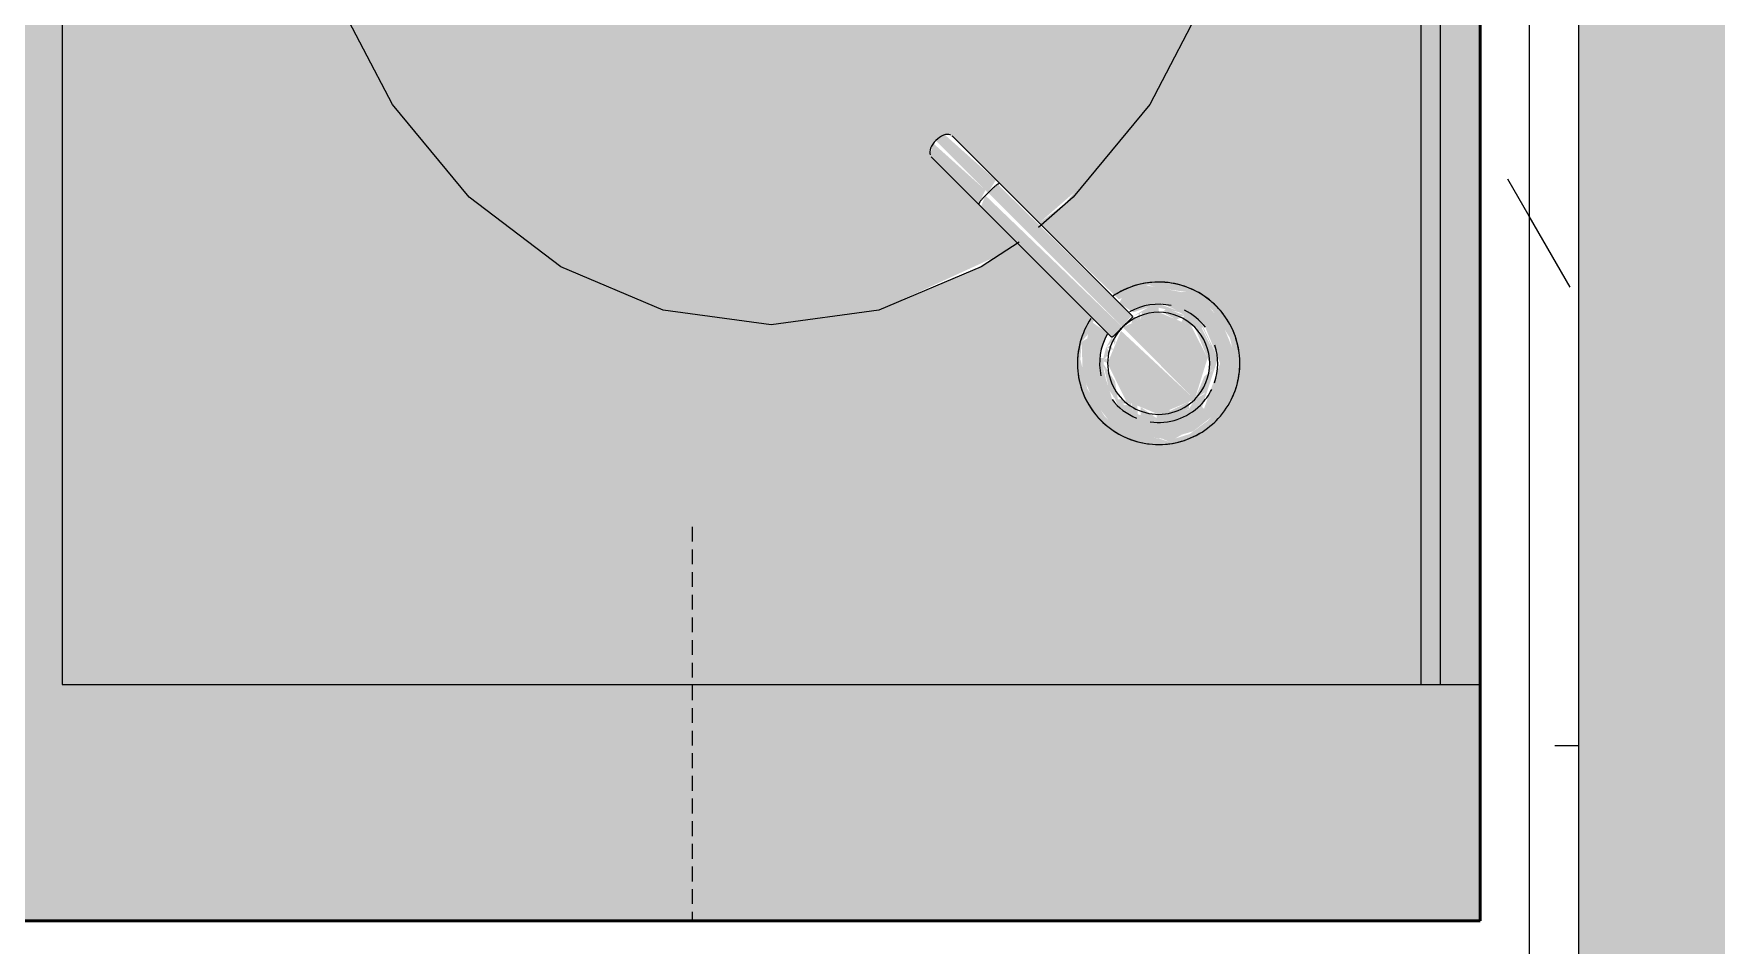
# Model space of a CAD drawing. Header units: inches. Extents: x -4294 to -464, y 9706 to 12475.
# Drawn here: x -2937.69 to -2916.32, y 11450.29 to 11461.86 of the extents above; entities that cross this region are included whole.
import ezdxf

# ---------------------------------------------------------------- set-up
doc = ezdxf.new("R2010")
doc.units = ezdxf.units.IN
doc.header["$MEASUREMENT"] = 0
doc.linetypes.add('Hidden', pattern=[0.28125, 0.1875, -0.09375])
doc.linetypes.add('Hidden 1_8_', pattern=[0.1875, 0.125, -0.0625])
doc.layers.add('A-AREA-PATT-2', color=7, linetype='Continuous', lineweight=9, transparency=1)
for name, color, linetype, lineweight in [('A-DETL-HDLN', 90, 'Hidden 1_8_', 9), ('A-WALL', 113, 'Continuous', 13), ('A-WALL-PATT-5', 111, 'Continuous', 9), ('I-WALL-2', 2, 'Continuous', 50), ('P-SANR-FIXT', 6, 'Continuous', 9), ('P-SANR-FIXT-6', 6, 'Hidden', 9)]:
    doc.layers.add(name, color=color, linetype=linetype, lineweight=lineweight)
pattern_1 = [(0, (0, 0), (38.4, 9.6), [1.584, -27.216, 1.584, -27.216, -153.6]), (0, (0, 0), (38.4, 9.6), [-57.6, 1.584, -56.016, 1.584, -27.216, -67.2]), (0, (0, 0), (38.4, 9.6), [-144, 1.584, -17.616, 1.584, -46.416]), (120, (14.4, 4.8), (-27.513844, 28.4553755), [1.584, -27.216, 1.584, -27.216, -153.6]), (120, (14.4, 4.8), (-27.513844, 28.4553755), [-57.6, 1.584, -56.016, 1.584, -27.216, -67.2]), (120, (14.4, 4.8), (-27.513844, 28.4553755), [-144, 1.584, -17.616, 1.584, -46.416]), (240, (19.2, 24), (-10.886156, -38.0553755), [1.584, -27.216, 1.584, -27.216, -153.6]), (240, (19.2, 24), (-10.886156, -38.0553755), [-57.6, 1.584, -56.016, 1.584, -27.216, -67.2]), (240, (19.2, 24), (-10.886156, -38.0553755), [-144, 1.584, -17.616, 1.584, -46.416])]

# ---------------------------------------------------------------- blocks, each defined once
blk = doc.blocks.new('Plbg-Sink Wall Mounted-UH - Sink-403447-FLOOR PLAN - 1ST FLOOR')
at = {"layer": 'P-SANR-FIXT'}
h = blk.add_hatch(color=256, dxfattribs=at)
h.paths.add_polyline_path([(12, -6.724), (12, -0.75), (-12, -0.75), (-12, -18), (12, -18), (12, -16)], flags=0)
h.paths.add_polyline_path([(12, 0), (-12, 0), (-12, -0.5), (12, -0.5)], flags=0)
h.paths.add_polyline_path([(8.922, -3.943), (8.878, -4.08), (8.816, -4.537), (8.597, -4.766), (8.247, -4.986), (7.873, -5.074), (7.648, -5.056), (7.551, -4.974), (7.372, -4.9), (7.331, -4.934), (6.371, -5.897), (6.714, -6.363), (7.25, -7.631), (7.437, -9), (7.25, -10.369), (6.701, -11.668), (5.815, -12.835), (4.638, -13.808), (3.228, -14.541), (1.657, -14.996), (0.003, -15.15), (-1.651, -14.996), (-3.222, -14.541), (-4.632, -13.808), (-5.809, -12.835), (-6.695, -11.668), (-7.244, -10.369), (-7.431, -9), (-7.244, -7.631), (-6.695, -6.332), (-5.809, -5.165), (-4.632, -4.192), (-3.222, -3.459), (-1.651, -3.004), (-0.377, -2.85), (-0.377, -1.055), (-0.916, -1.055), (-0.916, -0.758), (0.952, -0.76), (0.916, -1.055), (0.377, -1.055), (0.377, -2.885), (1.657, -3.004), (3.228, -3.459), (4.638, -4.192), (5.898, -5.274), (6.143, -5.597), (7.113, -4.585), (7.021, -4.413), (6.968, -4.27), (6.926, -4.218), (6.97, -4.08), (7.032, -3.623), (7.251, -3.395), (7.601, -3.175), (7.975, -3.087), (8.226, -3.152), (8.242, -3.181), (8.476, -3.261), (8.68, -3.403), (8.653, -3.456), (8.823, -3.688), (8.888, -3.9)], flags=0)
for points in [[(12, -0.5), (-12, -0.5), (-12, -0.75), (12, -0.75)], [(8.653, -3.351), (8.2, -3.104), (7.886, -3.08), (7.403, -3.279), (7.099, -3.528), (7.01, -3.654), (7.021, -3.786), (6.936, -4.229), (7.022, -4.425), (7.077, -4.54), (7.163, -4.581), (7.276, -4.401), (7.158, -4.044), (7.417, -3.509), (7.924, -3.299), (8.5, -3.504), (8.601, -3.403)], [(8.382, -3.622), (7.858, -3.459), (7.447, -3.667), (7.276, -4.08), (7.465, -4.539), (8.277, -3.727)], [(8.572, -4.08), (8.382, -3.622), (7.511, -4.558), (7.924, -4.729), (8.401, -4.494), (8.56, -4.11)], [(7.464, -4.54), (7.319, -4.425), (5.651, -6.124), (5.758, -6.246), (7.419, -4.585)], [(7.592, -4.673), (7.464, -4.54), (5.793, -6.28), (5.934, -6.335), (7.579, -4.685)], [(5.758, -6.246), (5.6, -6.148), (5.023, -6.794), (5.096, -6.909), (5.725, -6.28)], [(5.898, -6.363), (5.725, -6.28), (5.132, -6.941), (5.279, -6.981), (5.897, -6.363)]]:
    blk.add_hatch(color=256, dxfattribs=at).paths.add_polyline_path(points, flags=0)
h = blk.add_hatch(color=256, dxfattribs=at)
h.paths.add_polyline_path([(7.437, -9), (7.25, -7.631), (6.584, -6.178), (6.371, -5.897), (5.247, -6.987), (5.096, -6.909), (5.017, -6.757), (5.064, -6.684), (6.143, -5.597), (5.641, -5.021), (4.638, -4.192), (3.228, -3.459), (1.657, -3.004), (0.377, -2.885), (0.326, -7.478), (-0.364, -7.458), (-0.377, -2.885), (-1.651, -3.004), (-3.222, -3.459), (-4.632, -4.192), (-5.809, -5.165), (-6.695, -6.332), (-7.244, -7.631), (-7.431, -9), (-7.244, -10.369), (-6.695, -11.668), (-5.809, -12.835), (-4.632, -13.808), (-3.222, -14.541), (-1.651, -14.996), (0.003, -15.15), (1.657, -14.996), (3.228, -14.541), (4.638, -13.808), (5.815, -12.835), (6.701, -11.668), (7.25, -10.369)], flags=0)
h.paths.add_polyline_path([(0.326, -7.829), (0.326, -9.065), (0.266, -9.193), (0.266, -9.468), (0.098, -9.623), (0.073, -9.685), (-0.097, -9.682), (-0.119, -9.545), (-0.266, -9.468), (-0.266, -9.122), (-0.326, -9.065), (-0.326, -7.592), (-0.188, -7.558), (0.326, -7.597), (0.326, -7.818)], flags=0)
h = blk.add_hatch(color=256, dxfattribs=at)
h.paths.add_polyline_path([(7.313, -3.754), (7.418, -3.622), (7.37, -3.744)], flags=0)
h.paths.add_polyline_path([(8.476, -3.528), (7.858, -3.326), (7.356, -3.566), (7.156, -4.113), (7.331, -4.413), (7.417, -4.423), (7.276, -4.08), (7.218, -4.08), (7.276, -3.816), (7.313, -3.754), (7.396, -3.789), (7.465, -3.622), (7.924, -3.432), (8.025, -3.432), (8.002, -3.393), (8.312, -3.5), (8.382, -3.622)], flags=0)
h.paths.add_polyline_path([(7.712, -3.416), (7.531, -3.572), (7.465, -3.526), (7.661, -3.432)], flags=0)
h.paths.add_polyline_path([(7.259, -4.287), (7.276, -4.159), (7.308, -4.217), (7.276, -4.263)], flags=0)
h.paths.add_polyline_path([(7.37, -4.31), (7.331, -4.413), (7.276, -4.291), (7.351, -4.306)], flags=0)
h = blk.add_hatch(color=256, dxfattribs=at)
h.paths.add_polyline_path([(8.382, -3.622), (8.288, -3.487), (8.004, -3.395), (8.091, -3.501), (8.277, -3.578)], flags=0)
h.paths.add_polyline_path([(7.417, -3.566), (7.313, -3.754), (7.418, -3.736), (7.417, -3.574)], flags=0)
h.paths.add_polyline_path([(7.712, -3.416), (7.424, -3.56), (7.465, -3.568), (7.619, -3.528), (7.699, -3.432)], flags=0)
h.paths.add_polyline_path([(7.37, -3.851), (7.313, -3.754), (7.229, -3.985), (7.276, -4.03), (7.361, -3.873)], flags=0)
h.paths.add_polyline_path([(7.259, -4.287), (7.323, -4.195), (7.224, -4.147), (7.25, -4.254)], flags=0)
h.paths.add_polyline_path([(7.37, -4.31), (7.276, -4.316), (7.351, -4.362)], flags=0)
h = blk.add_hatch(color=256, dxfattribs=at)
h.paths.add_polyline_path([(8.922, -3.943), (8.83, -3.788), (8.786, -3.641), (8.601, -3.403), (8.476, -3.528), (8.68, -4.141), (8.424, -4.655), (7.858, -4.834), (7.536, -4.729), (7.408, -4.918), (7.511, -4.969), (7.609, -4.986), (7.648, -5.056), (8.076, -5.045), (8.396, -4.912), (8.749, -4.633), (8.838, -4.507), (8.855, -4.272), (8.88, -4.036)], flags=0)
h.paths.add_polyline_path([(8.765, -3.57), (8.653, -3.351), (8.601, -3.403), (8.723, -3.528)], flags=0)
h = blk.add_hatch(color=256, dxfattribs=at)
h.paths.add_polyline_path([(8.43, -4.424), (8.534, -4.406), (8.436, -4.539), (8.43, -4.434)], flags=0)
h.paths.add_polyline_path([(7.892, -4.789), (7.924, -4.729), (7.858, -4.745), (7.886, -4.781)], flags=0)
h.paths.add_polyline_path([(7.717, -4.746), (7.757, -4.66), (7.704, -4.681), (7.714, -4.729)], flags=0)
h.paths.add_polyline_path([(8.705, -4.08), (8.476, -3.528), (8.386, -3.624), (8.509, -3.698), (8.572, -3.857), (8.517, -3.948), (8.56, -4.11), (8.614, -4.103), (8.639, -4.117), (8.572, -4.344), (8.46, -4.351), (8.382, -4.539), (8.382, -4.587), (8.382, -4.635), (8.215, -4.729), (8.001, -4.778), (7.857, -4.781), (7.858, -4.834), (7.935, -4.857), (8.5, -4.576), (8.68, -4.141)], flags=0)
h.paths.add_polyline_path([(7.695, -4.634), (7.551, -4.624), (7.643, -4.654), (7.692, -4.635)], flags=0)
h = blk.add_hatch(color=256, dxfattribs=at)
h.paths.add_polyline_path([(8.642, -4.074), (8.477, -4.31), (8.604, -4.31), (8.642, -4.08)], flags=0)
h.paths.add_polyline_path([(8.578, -3.848), (8.5, -3.693), (8.414, -3.698), (8.527, -3.933), (8.572, -3.857)], flags=0)
h.paths.add_polyline_path([(8.534, -4.406), (8.43, -4.434), (8.467, -4.534), (8.5, -4.471)], flags=0)
h.paths.add_polyline_path([(8.439, -4.588), (8.153, -4.634), (7.924, -4.786), (8.268, -4.707), (8.435, -4.591)], flags=0)
h.paths.add_polyline_path([(7.892, -4.789), (7.787, -4.697), (7.717, -4.746), (7.882, -4.787)], flags=0)
h.paths.add_polyline_path([(7.717, -4.746), (7.643, -4.654), (7.592, -4.673), (7.692, -4.731)], flags=0)
for p, q in [((12, -0.5), (12, 0)), ((12, -0.5), (-12, -0.5)), ((12, -0.75), (12, -0.5)), ((-12, -0.75), (12, -0.75)), ((12, -18), (12, -0.75)), ((7.325, -4.414), (5.641, -6.098)), ((5.906, -6.363), (7.59, -4.679)), ((5.641, -6.098), (5.036, -6.703)), ((5.302, -6.968), (5.906, -6.363)), ((-12, -18), (12, -18))]:
    blk.add_line(p, q, dxfattribs=at)
at = {"layer": 'P-SANR-FIXT', "flags": 128}
for points in [[(0.365, -2.857), (1.657, -3.004), (3.228, -3.459), (4.638, -4.192), (5.815, -5.165), (6.202, -5.607)], [(8.653, -3.351), (8.623, -3.323), (8.593, -3.295), (8.561, -3.269), (8.528, -3.244), (8.494, -3.221), (8.459, -3.199), (8.423, -3.178), (8.387, -3.159), (8.35, -3.141), (8.312, -3.125), (8.273, -3.11), (8.234, -3.097), (8.194, -3.085), (8.154, -3.075), (8.114, -3.067), (8.073, -3.06), (8.032, -3.055), (7.991, -3.051), (7.95, -3.049), (7.909, -3.049), (7.868, -3.051), (7.827, -3.054), (7.786, -3.058), (7.745, -3.065), (7.704, -3.073), (7.664, -3.082), (7.625, -3.094), (7.585, -3.106), (7.547, -3.121), (7.509, -3.136), (7.471, -3.154), (7.434, -3.173), (7.399, -3.193), (7.363, -3.215), (7.329, -3.238), (7.296, -3.262), (7.264, -3.288), (7.233, -3.315), (7.203, -3.343), (7.174, -3.373), (7.146, -3.403), (7.12, -3.435), (7.094, -3.468), (7.071, -3.501), (7.048, -3.536), (7.027, -3.571), (7.007, -3.608), (6.989, -3.645), (6.973, -3.682), (6.957, -3.721), (6.944, -3.76), (6.932, -3.799), (6.921, -3.839), (6.912, -3.879), (6.905, -3.92), (6.9, -3.961), (6.896, -4.002), (6.893, -4.043), (6.893, -4.084), (6.894, -4.126), (6.896, -4.167), (6.901, -4.208), (6.906, -4.249), (6.914, -4.289), (6.923, -4.329), (6.934, -4.369), (6.946, -4.408), (6.96, -4.447), (6.976, -4.486), (6.993, -4.523), (7.011, -4.56), (7.031, -4.596), (7.052, -4.631), (7.075, -4.666)], [(7.354, -4.94), (7.389, -4.962), (7.425, -4.983), (7.461, -5.002), (7.498, -5.02), (7.536, -5.036), (7.575, -5.051), (7.614, -5.064), (7.653, -5.076), (7.693, -5.086), (7.734, -5.094), (7.775, -5.101), (7.815, -5.106), (7.857, -5.109), (7.898, -5.111), (7.939, -5.112), (7.98, -5.11), (8.021, -5.107), (8.062, -5.102), (8.103, -5.096), (8.144, -5.088), (8.184, -5.078), (8.223, -5.067), (8.263, -5.054), (8.301, -5.04), (8.339, -5.024), (8.377, -5.007), (8.413, -4.988), (8.449, -4.968), (8.484, -4.946), (8.519, -4.923), (8.552, -4.898), (8.584, -4.873), (8.615, -4.846), (8.645, -4.817), (8.674, -4.788), (8.702, -4.757), (8.728, -4.726), (8.753, -4.693), (8.777, -4.659), (8.8, -4.625), (8.821, -4.589), (8.84, -4.553), (8.859, -4.516), (8.875, -4.478), (8.89, -4.44), (8.904, -4.401), (8.916, -4.362), (8.927, -4.322), (8.935, -4.281), (8.943, -4.241), (8.948, -4.2), (8.952, -4.159), (8.955, -4.118), (8.955, -4.076), (8.954, -4.035), (8.952, -3.994), (8.947, -3.953), (8.941, -3.912), (8.934, -3.872), (8.925, -3.831), (8.914, -3.792), (8.902, -3.752), (8.888, -3.713), (8.872, -3.675), (8.855, -3.638), (8.837, -3.601), (8.817, -3.565), (8.796, -3.529), (8.773, -3.495), (8.749, -3.461), (8.723, -3.429), (8.697, -3.397), (8.669, -3.367), (8.653, -3.351)], [(6.387, -5.85), (6.701, -6.332), (7.25, -7.631), (7.437, -9)], [(7.437, -9), (7.25, -10.369), (6.701, -11.668), (5.815, -12.835), (4.638, -13.808), (3.228, -14.541), (1.657, -14.996), (0.003, -15.15), (-1.651, -14.996), (-3.222, -14.541), (-4.632, -13.808), (-5.809, -12.835), (-6.695, -11.668), (-7.244, -10.369), (-7.431, -9)]]:
    blk.add_lwpolyline(points, dxfattribs=at)
at = {"layer": 'P-SANR-FIXT'}
for radius, start, end in [(1.031, 97.466, 211.1101), (1.031, 76.0516, 89.2092), (1.031, 64.8449, 72.9542), (0.75, 70.8374, 108.0248), (0.75, 45, 63.8495), (0.75, 127.7182, 154.0289), (0.648, 45, 225), (0.648, 225, 45), (1.031, 277.466, 31.1101), (0.75, 351.7906, 45), (0.75, 167.7182, 209.3793), (0.75, 307.9008, 337.8169), (0.75, 240.6207, 282.2818), (1.031, 244.8449, 252.9542), (1.031, 256.0516, 266.4566)]:
    blk.add_arc((7.924, -4.08), radius, start, end, dxfattribs=at)
for start_param, end_param in [(0.240748, 1.570796), (1.570796, 2.879793)]:
    blk.add_ellipse((5.169, -6.835), major_axis=(-0.133, 0.133), ratio=0.5547, start_param=start_param, end_param=end_param, dxfattribs=at)
for points in [[(7.323, -4.419), (7.323, -4.417), (7.324, -4.415), (7.325, -4.414)], [(7.59, -4.679), (7.589, -4.68), (7.588, -4.681), (7.585, -4.681)]]:
    blk.add_open_spline(points, degree=3, dxfattribs=at)
for points, knots in [([(7.331, -4.413), (7.333, -4.413), (7.335, -4.414), (7.34, -4.416), (7.345, -4.42), (7.351, -4.425), (7.357, -4.43), (7.364, -4.437), (7.372, -4.445), (7.38, -4.453), (7.389, -4.462), (7.398, -4.472), (7.408, -4.483), (7.419, -4.494), (7.43, -4.505), (7.445, -4.52), (7.456, -4.532), (7.464, -4.54)], [-0.4444444, -0.4444444, -0.4444444, -0.4444444, -0.4166667, -0.3888889, -0.3611111, -0.3333333, -0.3055556, -0.2777778, -0.25, -0.2222222, -0.1944444, -0.1666667, -0.1388889, -0.1111111, -0.0833333, -0.0555556, 0, 0, 0, 0]), ([(7.464, -4.54), (7.472, -4.548), (7.488, -4.563), (7.507, -4.582), (7.522, -4.596), (7.532, -4.606), (7.542, -4.615), (7.551, -4.624), (7.559, -4.633), (7.567, -4.64), (7.574, -4.647), (7.58, -4.654), (7.584, -4.66), (7.588, -4.665), (7.591, -4.669), (7.591, -4.672), (7.592, -4.673)], [-1, -1, -1, -1, -0.9444444, -0.8888889, -0.8611111, -0.8333333, -0.8055556, -0.7777778, -0.75, -0.7222222, -0.6944444, -0.6666667, -0.6388889, -0.6111111, -0.5833333, -0.5555556, -0.5555556, -0.5555556, -0.5555556]), ([(5.641, -6.098), (5.64, -6.099), (5.64, -6.101), (5.641, -6.106), (5.645, -6.114), (5.651, -6.123), (5.659, -6.135), (5.672, -6.152), (5.693, -6.177), (5.724, -6.211), (5.747, -6.234), (5.758, -6.246)], [0.5, 0.5, 0.5, 0.5, 0.5416667, 0.5833333, 0.625, 0.6666667, 0.7083333, 0.75, 0.8333333, 0.9166667, 1, 1, 1, 1]), ([(5.758, -6.246), (5.77, -6.257), (5.793, -6.28), (5.827, -6.311), (5.852, -6.332), (5.87, -6.346), (5.881, -6.354), (5.891, -6.359), (5.898, -6.363), (5.903, -6.365), (5.905, -6.364), (5.906, -6.363)], [0, 0, 0, 0, 0.0833333, 0.1666667, 0.25, 0.2916667, 0.3333333, 0.375, 0.4166667, 0.4583333, 0.5, 0.5, 0.5, 0.5])]:
    blk.add_open_spline(points, degree=3, knots=knots, dxfattribs=at)
at = {"layer": 'P-SANR-FIXT-6'}
for p, q in [((10, -10), (15, -10)), ((15, -10), (15, -58))]:
    blk.add_line(p, q, dxfattribs=at)

msp = doc.modelspace()

# ---------------------------------------------------------------- hatches: boundary and pattern name
at = {"layer": 'A-AREA-PATT-2'}
h = msp.add_hatch(color=256, dxfattribs=at)
h.paths.add_polyline_path([(-2925.326, 11530.9242), (-2925.034, 11531.1485), (-2925.0814, 11531.1327), (-2925.2843, 11530.9598)], flags=0)
h.paths.add_polyline_path([(-2953.6125, 11408.9769), (-2948.0737, 11408.9769), (-2948.0737, 11412.6019), (-2945.6987, 11412.6019), (-2945.6987, 11442.6019), (-2948.0737, 11442.6019), (-2948.0737, 11450.6019), (-2919.3237, 11450.6019), (-2919.3237, 11453.6019), (-2937.3237, 11453.6019), (-2937.3237, 11477.6019), (-2919.3237, 11477.6019), (-2919.3237, 11497.1019), (-2919.5737, 11497.153), (-2919.5737, 11497.9769), (-2920.4487, 11497.9982), (-2921.1553, 11498.1458), (-2921.9042, 11498.7765), (-2922.0649, 11499.1386), (-2922.1262, 11499.3452), (-2922.1987, 11499.7269), (-2922.1987, 11514.0086), (-2925.0401, 11514.059), (-2925.6133, 11514.4616), (-2926.2821, 11515.0132), (-2926.3299, 11515.0461), (-2927.464, 11517.1044), (-2936.7982, 11515.1726), (-2937.7893, 11515.1191), (-2938.5662, 11515.1054), (-2940.6076, 11515.3367), (-2941.284, 11515.5042), (-2943.2912, 11516.1442), (-2945.3106, 11517.0422), (-2946.1519, 11517.6001), (-2946.9764, 11518.2953), (-2947.8388, 11519.2132), (-2948.6474, 11520.6483), (-2948.9887, 11521.8704), (-2949.0196, 11522.6159), (-2948.9443, 11523.5272), (-2948.6965, 11524.3794), (-2948.4894, 11524.9605), (-2947.6464, 11526.2103), (-2946.8575, 11527.0248), (-2946.0615, 11527.6644), (-2944.8915, 11528.3911), (-2942.8494, 11529.1996), (-2940.6076, 11529.8671), (-2939.5051, 11530.0203), (-2938.1491, 11530.0812), (-2936.3846, 11529.9695), (-2930.829, 11528.8146), (-2927.3799, 11528.1306), (-2927.307, 11528.2261), (-2927.1177, 11528.6521), (-2926.9219, 11529.0913), (-2926.8375, 11529.2259), (-2925.9448, 11530.4252), (-2925.021, 11531.1952), (-2922.1987, 11531.1952), (-2922.1774, 11533.4769), (-2922.0298, 11534.1835), (-2921.3991, 11534.9323), (-2920.9487, 11535.1193), (-2920.7514, 11535.165), (-2920.4487, 11535.2269), (-2919.5737, 11535.266), (-2919.5737, 11536.1019), (-2919.3237, 11536.1019), (-2919.3237, 11540.6019), (-2929.8237, 11540.6019), (-2929.8748, 11540.3519), (-2930.6987, 11540.3519), (-2930.72, 11539.4769), (-2930.8677, 11538.7703), (-2931.4983, 11538.0214), (-2931.8604, 11537.8607), (-2932.1461, 11537.7888), (-2932.9392, 11537.7269), (-2943.3237, 11537.7269), (-2943.3237, 11536.6019), (-2950.8237, 11536.6019), (-2950.8237, 11537.7269), (-2952.0737, 11537.7269), (-2952.0737, 11534.6019), (-2958.0737, 11534.6019), (-2958.0737, 11537.7269), (-2972.1987, 11537.7482), (-2972.9053, 11537.8958), (-2973.6542, 11538.5265), (-2973.8411, 11538.9769), (-2973.8762, 11539.0952), (-2973.9487, 11539.4769), (-2973.9878, 11540.3519), (-2974.8237, 11540.3519), (-2974.8237, 11540.6019), (-2988.9487, 11540.6019), (-2988.9487, 11513.7894), (-2991.3237, 11513.7894), (-2991.3237, 11477.7894), (-2988.9487, 11477.7894), (-2988.9487, 11465.6019), (-2991.3237, 11465.6019), (-2991.3237, 11429.6019), (-2988.9487, 11429.6019), (-2988.9487, 11408.9769), (-2973.7178, 11408.9769)], flags=0)
h.paths.add_polyline_path([(-2921.0834, 11498.1838), (-2921.2612, 11498.2858), (-2921.2419, 11498.2403), (-2921.1259, 11498.199)], flags=0)
h.paths.add_polyline_path([(-2920.4487, 11499.2269), (-2919.5737, 11499.266), (-2919.5737, 11500.1019), (-2919.3237, 11500.1019), (-2919.3652, 11533.1019), (-2919.5737, 11533.153), (-2919.5737, 11533.9769), (-2920.4806, 11533.9637), (-2920.8023, 11533.8304), (-2920.9487, 11533.4769), (-2920.9487, 11531.1952), (-2920.3237, 11531.1597), (-2920.3592, 11514.0086), (-2920.9487, 11514.0086), (-2920.97, 11499.7269), (-2921.0325, 11499.7269), (-2921.0047, 11499.5725), (-2920.8606, 11499.3594), (-2920.7956, 11499.3629), (-2920.6684, 11499.3179), (-2920.4499, 11499.2274)], flags=0)
h.paths.add_polyline_path([(-2920.4487, 11499.2056), (-2920.4516, 11499.2274), (-2920.6684, 11499.2233)], flags=0)
h.paths.add_polyline_path([(-2920.8023, 11499.3733), (-2920.9385, 11499.6038), (-2920.8848, 11499.5725), (-2920.8186, 11499.4128)], flags=0)
h.paths.add_polyline_path([(-2938.5413, 11515.103), (-2938.5413, 11515.1054), (-2938.5552, 11515.1048)], flags=0)
h.paths.add_polyline_path([(-2944.2065, 11528.6772), (-2943.7006, 11528.9086), (-2944.1331, 11528.7082)], flags=0)
h.paths.add_polyline_path([(-2920.9103, 11533.6965), (-2920.6733, 11533.9132), (-2920.5926, 11533.965), (-2920.4487, 11533.9982), (-2920.4487, 11534.0606), (-2920.6031, 11534.0328), (-2920.8162, 11533.8887), (-2920.8127, 11533.8238), (-2920.8714, 11533.7473)], flags=0)
h.paths.add_polyline_path([(-2920.97, 11533.4769), (-2920.9482, 11533.4797), (-2920.9523, 11533.6965)], flags=0)
h.paths.add_polyline_path([(-2921.9918, 11534.1116), (-2921.8862, 11534.2813), (-2921.9353, 11534.27), (-2921.9828, 11534.1369)], flags=0)
h.paths.add_polyline_path([(-2972.8334, 11537.9338), (-2973.0031, 11538.0394), (-2972.9919, 11537.9903), (-2972.8587, 11537.9428)], flags=0)
h.paths.add_polyline_path([(-2932.2241, 11538.8625), (-2932.2944, 11538.9209), (-2932.0812, 11539.0651), (-2932.0847, 11539.13), (-2932.0397, 11539.2572), (-2931.9487, 11539.4769), (-2931.9878, 11540.3519), (-2932.8237, 11540.3519), (-2932.8237, 11540.6019), (-2943.3237, 11540.6019), (-2943.3237, 11538.9769), (-2932.4487, 11538.9556), (-2932.4487, 11538.8932), (-2932.2944, 11538.8721)], flags=0)
h.paths.add_polyline_path([(-2972.1987, 11538.9769), (-2959.9274, 11539.0254), (-2959.9487, 11540.2513), (-2959.9878, 11540.3519), (-2960.8237, 11540.3519), (-2960.8237, 11540.6019), (-2971.8237, 11540.6019), (-2971.8748, 11540.3519), (-2972.6987, 11540.3519), (-2972.6855, 11539.445), (-2972.5523, 11539.1233), (-2972.1999, 11538.9774)], flags=0)
h.paths.add_polyline_path([(-2972.4184, 11539.0153), (-2972.635, 11539.2523), (-2972.6885, 11539.3538), (-2972.72, 11539.4769), (-2972.7825, 11539.4769), (-2972.7547, 11539.3225), (-2972.6106, 11539.1094), (-2972.5456, 11539.1129), (-2972.4692, 11539.0543)], flags=0)
h.paths.add_polyline_path([(-2972.1987, 11538.9556), (-2972.2016, 11538.9774), (-2972.4184, 11538.9733)], flags=0)
h.paths.add_polyline_path([(-2958.0737, 11538.9769), (-2958.0737, 11540.3519), (-2958.6987, 11540.3519), (-2958.6923, 11538.9769), (-2958.2631, 11538.9769)], flags=0)
h.paths.add_polyline_path([(-2950.8237, 11538.9769), (-2950.8237, 11540.6019), (-2952.0737, 11540.6019), (-2952.0737, 11538.9769)], flags=0)
at = {"layer": 'A-WALL-PATT-5'}
h = msp.add_hatch(dxfattribs=at)
h.set_pattern_fill('FP_3', color=256, style=0, pattern_type=2)
h.set_pattern_definition(pattern_1)
h.paths.add_polyline_path([(-2918.6987, 11285.2894), (-2918.6987, 11404.8519), (-2919.3237, 11404.8519), (-2919.3237, 11285.2894)], flags=0)
h.paths.add_polyline_path([(-2919.3237, 11408.3519), (-2918.6987, 11408.3519), (-2918.6987, 11445.2269), (-2919.3237, 11445.2269), (-2919.3237, 11408.4411)], flags=0)
h.paths.add_polyline_path([(-2919.157, 11449.9769), (-2918.6987, 11449.9769), (-2918.6987, 11541.2269), (-2919.3237, 11541.2269), (-2919.3237, 11449.9769)], flags=0)
h.paths.add_polyline_path([(-2919.3237, 11544.7269), (-2918.6987, 11544.7269), (-2918.6987, 11643.9644), (-2919.3237, 11643.9644), (-2919.3237, 11545.3519)], flags=0)
h.paths.add_polyline_path([(-2918.6987, 11648.7144), (-2918.6987, 11649.3394), (-2919.3237, 11649.3394), (-2919.3237, 11648.7144)], flags=0)
h = msp.add_hatch(dxfattribs=at)
h.set_pattern_fill('FP_3', color=256, style=0, pattern_type=2)
h.set_pattern_definition(pattern_1)
h.paths.add_polyline_path([(-2918.6987, 11285.2894), (-2918.0737, 11285.3117), (-2918.0737, 11404.8519), (-2918.6987, 11404.8519), (-2918.6987, 11285.3112)], flags=0)
h.paths.add_polyline_path([(-2918.6987, 11408.3519), (-2918.0737, 11408.3519), (-2918.0737, 11445.8519), (-2918.6987, 11445.8519), (-2918.6987, 11408.4411)], flags=0)
h.paths.add_polyline_path([(-2918.15, 11449.3519), (-2918.0737, 11449.3519), (-2918.0737, 11541.2269), (-2918.6987, 11541.2269), (-2918.6987, 11449.3519)], flags=0)
h.paths.add_polyline_path([(-2918.6987, 11544.7269), (-2918.0737, 11544.7269), (-2918.0737, 11644.5894), (-2918.6987, 11644.5894), (-2918.6987, 11553.7545)], flags=0)
h.paths.add_polyline_path([(-2918.6987, 11648.0894), (-2918.0737, 11648.0894), (-2918.0737, 11648.7144), (-2918.6987, 11648.7144), (-2918.6987, 11648.2345)], flags=0)
h = msp.add_hatch(dxfattribs=at)
h.set_pattern_fill('FP_19', color=256, style=0, pattern_type=2)
h.set_pattern_definition([(161.57, (0.6, 0.6), (-4.80033747, -0.00041462), [0, -34.152, 3.792, 0]), (18.43, (-0.6, 0.6), (-4.80033747, 0.00041462), [0, -34.152, 3.792, 0]), (108.43, (0.6, 0.6), (2.39913218, -12.00105099), [11.382, -26.562]), (71.57, (-0.6, 0.6), (2.39913218, 12.00105099), [11.382, -26.562])])
h.paths.add_polyline_path([(-2914.5737, 11285.2894), (-2914.5737, 11648.0894), (-2918.0737, 11648.0894), (-2918.0737, 11285.2894)], flags=0)

# ---------------------------------------------------------------- linework, layer by layer
at = {"layer": 'A-DETL-HDLN'}
msp.add_circle((-2958.4168, 11489.8047), 30, dxfattribs=at)
at = {"layer": 'A-WALL'}
for p, q in [((-2918.6987, 11541.2269), (-2918.6987, 11449.9769)), ((-2918.0737, 11541.2269), (-2918.0737, 11449.3519))]:
    msp.add_line(p, q, dxfattribs=at)
at = {"layer": 'I-WALL-2'}
for p, q in [((-2919.3237, 11540.6019), (-2919.3237, 11450.6019)), ((-2919.3237, 11450.6019), (-2948.0737, 11450.6019))]:
    msp.add_line(p, q, dxfattribs=at)

# ---------------------------------------------------------------- block references
at = {"layer": 'P-SANR-FIXT', "rotation": 269.9999999999986}
msp.add_blockref('Plbg-Sink Wall Mounted-UH - Sink-403447-FLOOR PLAN - 1ST FLOOR', (-2919.3237, 11465.6019), dxfattribs=at)

doc.saveas('drawing.dxf')
